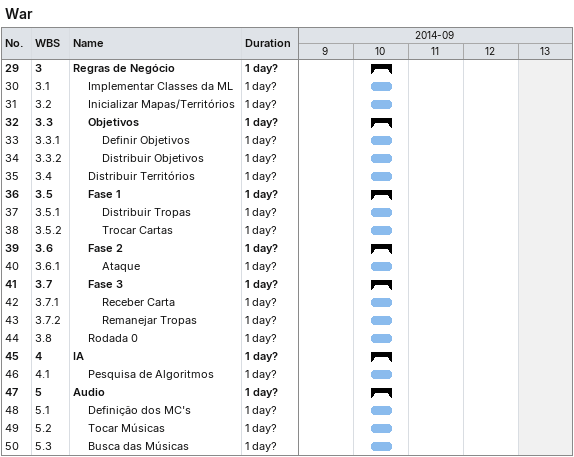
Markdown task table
War

| ID | WBS | Task | Duration | Start | Finish |
|---|---|---|---|---|---|
| 29 | 3 | **Regras de Negócio** | 1d? | 2014-09-10 | 2014-09-10 |
| 30 | 3.1 | Implementar Classes da ML | 1d? | 2014-09-10 | 2014-09-10 |
| 31 | 3.2 | Inicializar Mapas/Territórios | 1d? | 2014-09-10 | 2014-09-10 |
| 32 | 3.3 | **Objetivos** | 1d? | 2014-09-10 | 2014-09-10 |
| 33 | 3.3.1 | Definir Objetivos | 1d? | 2014-09-10 | 2014-09-10 |
| 34 | 3.3.2 | Distribuir Objetivos | 1d? | 2014-09-10 | 2014-09-10 |
| 35 | 3.4 | Distribuir Territórios | 1d? | 2014-09-10 | 2014-09-10 |
| 36 | 3.5 | **Fase 1** | 1d? | 2014-09-10 | 2014-09-10 |
| 37 | 3.5.1 | Distribuir Tropas | 1d? | 2014-09-10 | 2014-09-10 |
| 38 | 3.5.2 | Trocar Cartas | 1d? | 2014-09-10 | 2014-09-10 |
| 39 | 3.6 | **Fase 2** | 1d? | 2014-09-10 | 2014-09-10 |
| 40 | 3.6.1 | Ataque | 1d? | 2014-09-10 | 2014-09-10 |
| 41 | 3.7 | **Fase 3** | 1d? | 2014-09-10 | 2014-09-10 |
| 42 | 3.7.1 | Receber Carta | 1d? | 2014-09-10 | 2014-09-10 |
| 43 | 3.7.2 | Remanejar Tropas | 1d? | 2014-09-10 | 2014-09-10 |
| 44 | 3.8 | Rodada 0 | 1d? | 2014-09-10 | 2014-09-10 |
| 45 | 4 | **IA** | 1d? | 2014-09-10 | 2014-09-10 |
| 46 | 4.1 | Pesquisa de Algoritmos | 1d? | 2014-09-10 | 2014-09-10 |
| 47 | 5 | **Audio** | 1d? | 2014-09-10 | 2014-09-10 |
| 48 | 5.1 | Definição dos MC's | 1d? | 2014-09-10 | 2014-09-10 |
| 49 | 5.2 | Tocar Músicas | 1d? | 2014-09-10 | 2014-09-10 |
| 50 | 5.3 | Busca das Músicas | 1d? | 2014-09-10 | 2014-09-10 |
